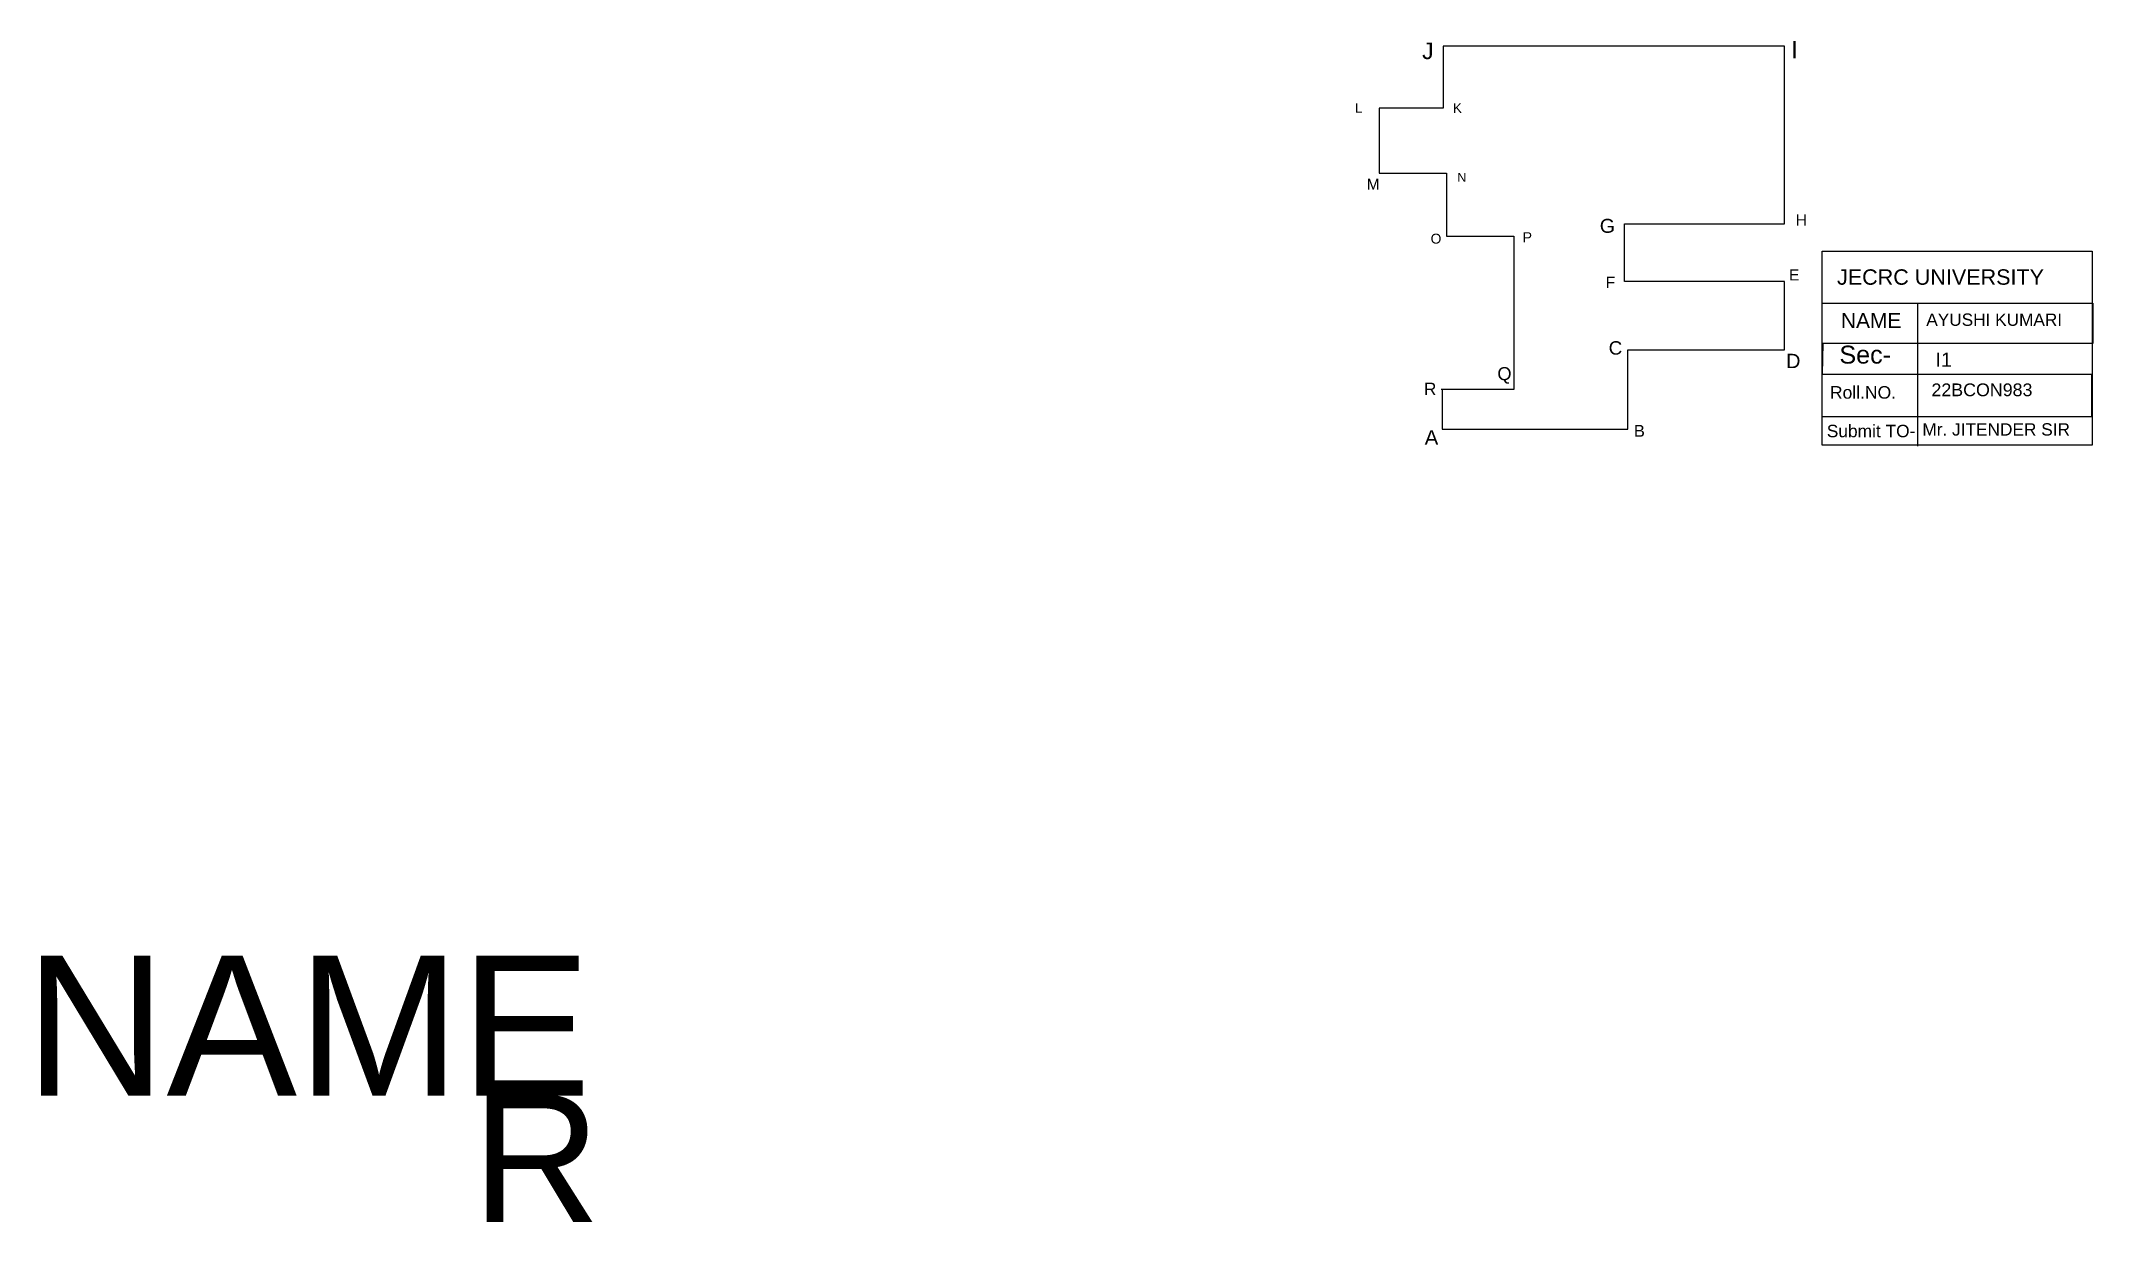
# Model space of a CAD drawing. Header units: metres. Extents: x -18020503568461 to 298, y -3249197015129 to 249.
# Drawn here: x -16693800 to -16692995, y -3010211 to -3009748 of the extents above; entities outside this region: 4.
import ezdxf

# ---------------------------------------------------------------- set-up
doc = ezdxf.new("R2010")
doc.units = ezdxf.units.M
doc.styles.get("Standard").update_dxf_attribs({"font": 'arial.ttf'})

msp = doc.modelspace()

# ---------------------------------------------------------------- linework, layer by layer
for p, q in [((297.83, 249.5), (100.12, 100.21)), ((192.83, 149.5), (297.83, 249.5)), ((100.12, 100.21), (192.83, 149.5)), ((-16693116.12, -3009749.91), (-16693250, -3009749.91)), ((-16693250, -3009749.91), (-16693250, -3009774.15)), ((-16693116.12, -3009819.61), (-16693116.12, -3009749.91)), ((-16693250, -3009774.15), (-16693275.12, -3009774.15)), ((-16693275.12, -3009774.15), (-16693275.12, -3009799.7)), ((-16693275.12, -3009799.7), (-16693248.69, -3009799.7)), ((-16693248.69, -3009799.7), (-16693248.69, -3009824.38)), ((-16693178.93, -3009842.12), (-16693178.93, -3009819.61)), ((-16693178.93, -3009819.61), (-16693116.12, -3009819.61)), ((-16693248.69, -3009824.38), (-16693222.25, -3009824.38)), ((-16693222.25, -3009824.38), (-16693222.25, -3009884.55)), ((-16693116.12, -3009842.12), (-16693178.93, -3009842.12)), ((-16693116.12, -3009868.96), (-16693116.12, -3009842.12)), ((-16693101.43, -3009850.71), (-16692995.18, -3009850.71)), ((-16693063.95, -3009850.71), (-16693063.95, -3009906.73)), ((-16693008.5, -3009850.71), (-16693008.5, -3009850.71)), ((-16692995.18, -3009850.71), (-16692995.18, -3009866.5)), ((-16693177.65, -3009900.13), (-16693177.65, -3009868.96)), ((-16693177.65, -3009868.96), (-16693116.12, -3009868.96)), ((-16693101.12, -3009866.5), (-16693101.43, -3009878.57)), ((-16692995.18, -3009866.5), (-16693101.12, -3009866.5)), ((-16693101.43, -3009878.57), (-16692995.8, -3009878.57)), ((-16692995.8, -3009878.57), (-16692995.8, -3009895.28)), ((-16693222.25, -3009884.55), (-16693250.86, -3009884.55)), ((-16693250.41, -3009884.55), (-16693250.41, -3009900.13)), ((-16692995.8, -3009895.28), (-16693101.43, -3009895.28)), ((-16693250.41, -3009900.13), (-16693177.65, -3009900.13))]:
    msp.add_line(p, q)
msp.add_lwpolyline([(-16693101.43, -3009830.28), (-16692995.49, -3009830.28), (-16692995.49, -3009906.42), (-16693101.43, -3009906.42)], close=True)

# ---------------------------------------------------------------- texts
at = {"attachment_point": 1}
for s, width, gutter_width, heights, insert, char_height in [('J', 165.1066, 32.39, [0], (-16693258.27, -3009748.49), 6.48), ('I', 42.0951, 34.12, [0], (-16693113.53, -3009747.87), 6.82), ('L', 13.1063, 18.77, [0], (-16693284.61, -3009772.25), 3.75), ('K', 55.9146, 18.91, [0], (-16693246.2, -3009772.25), 3.78), ('N', 12.1221, 17.36, [0], (-16693244.46, -3009799.58), 3.47), ('M', 17.5604, 21.55, [0], (-16693279.96, -3009801.91), 4.31), ('O', 19.4553, 19.44, [0], (-16693254.93, -3009823.43), 3.89), ('P', 12.9178, 19.82, [0], (-16693218.85, -3009822.84), 3.96), ('G', 7.657, 27.41, [0], (-16693188.59, -3009817.61), 5.48), ('H', 13.8926, 22.1, [0], (-16693111.77, -3009815.87), 4.42), ('E', 21.9264, 21.91, [0], (-16693114.39, -3009837.38), 4.38), ('JECRC UNIVERSITY', 152.807, 30.23, [0], (-16693095.55, -3009837.4), 6.0453), ('F', 9.7239, 21.99, [0], (-16693186.26, -3009840.29), 4.4), ('\\pxt5.2;NAME', 14.868, 29.38, [7.14], (-16693094.02, -3009854.54), 5.8767), ('AYUSHI KUMARI', 97.85, 24.16, [0], (-16693060.55, -3009854.73), 4.8316), ('C', 12.2641, 26.34, [0], (-16693185.1, -3009865.59), 5.27), ('D', 20.3246, 28.17, [0], (-16693115.56, -3009870.53), 5.63), ('Sec-', 81.1065, 35.19, [0], (-16693094.61, -3009867.33), 7.039), ('I1', 60.8781, 27.82, [0], (-16693056.95, -3009870.03), 5.564), ('Q', 12.5012, 25.57, [0], (-16693228.75, -3009875.76), 5.11), ('R', 26.0289, 24.31, [0], (-16693257.55, -3009881.87), 4.86), ('Roll.NO.', 57.1772, 24.56, [0], (-16693098.33, -3009883.21), 4.913), ('22BCON983', 71.3563, 20.04, [0], (-16693058.52, -3009882.16), 5), ('A', 32.6843, 28.65, [0], (-16693257.26, -3009900.48), 5.73), ('B', 25.8458, 23.13, [0], (-16693175.21, -3009898.44), 4.63), ('Submit TO-', 57.7683, 24.33, [0], (-16693099.57, -3009898.38), 4.866), ('Mr. JITENDER SIR', 73.2925, 24.22, [0], (-16693062.09, -3009897.76), 4.8439), ('NAME', 1337.9128, 275, [159.92], (-16693806.18, -3010106.53), 55), ('R', 215.3207, 250, [0], (-16693630.88, -3010161), 50), ('NAME', 33924544.3073, 13493975.81, [0], (-18020503877698.04, -3249194316334.25), 2698795.162)]:
    msp.add_mtext_dynamic_manual_height_columns(s, width=width, gutter_width=gutter_width, heights=heights, dxfattribs=dict(at, insert=insert, char_height=char_height))

doc.saveas('drawing.dxf')
